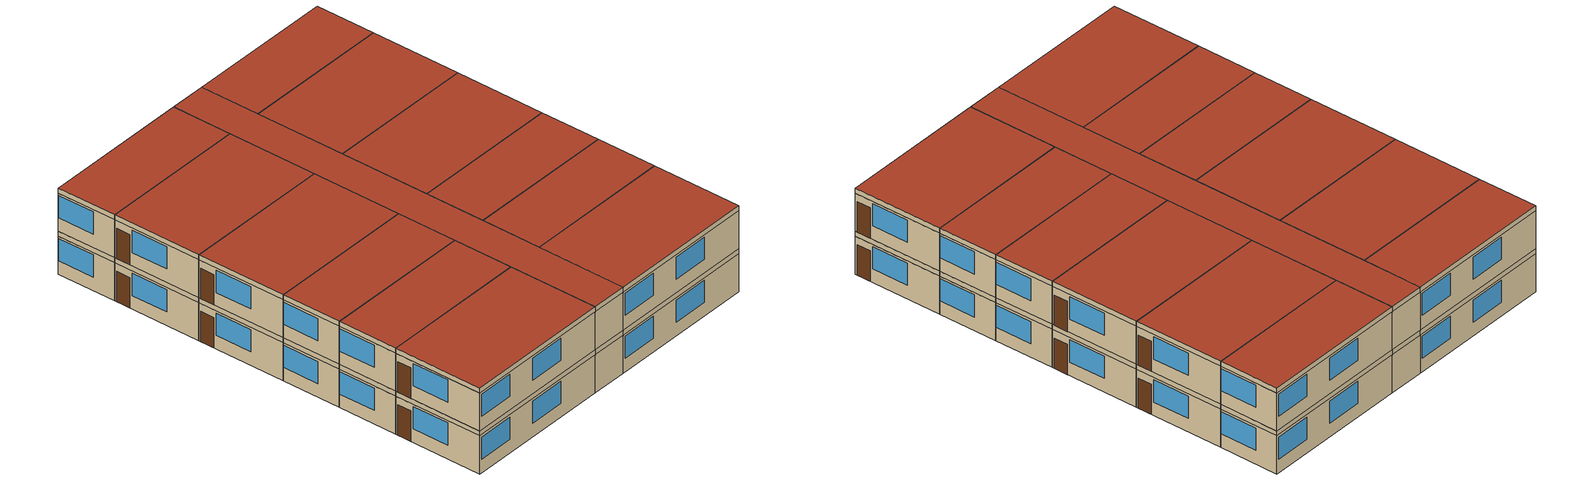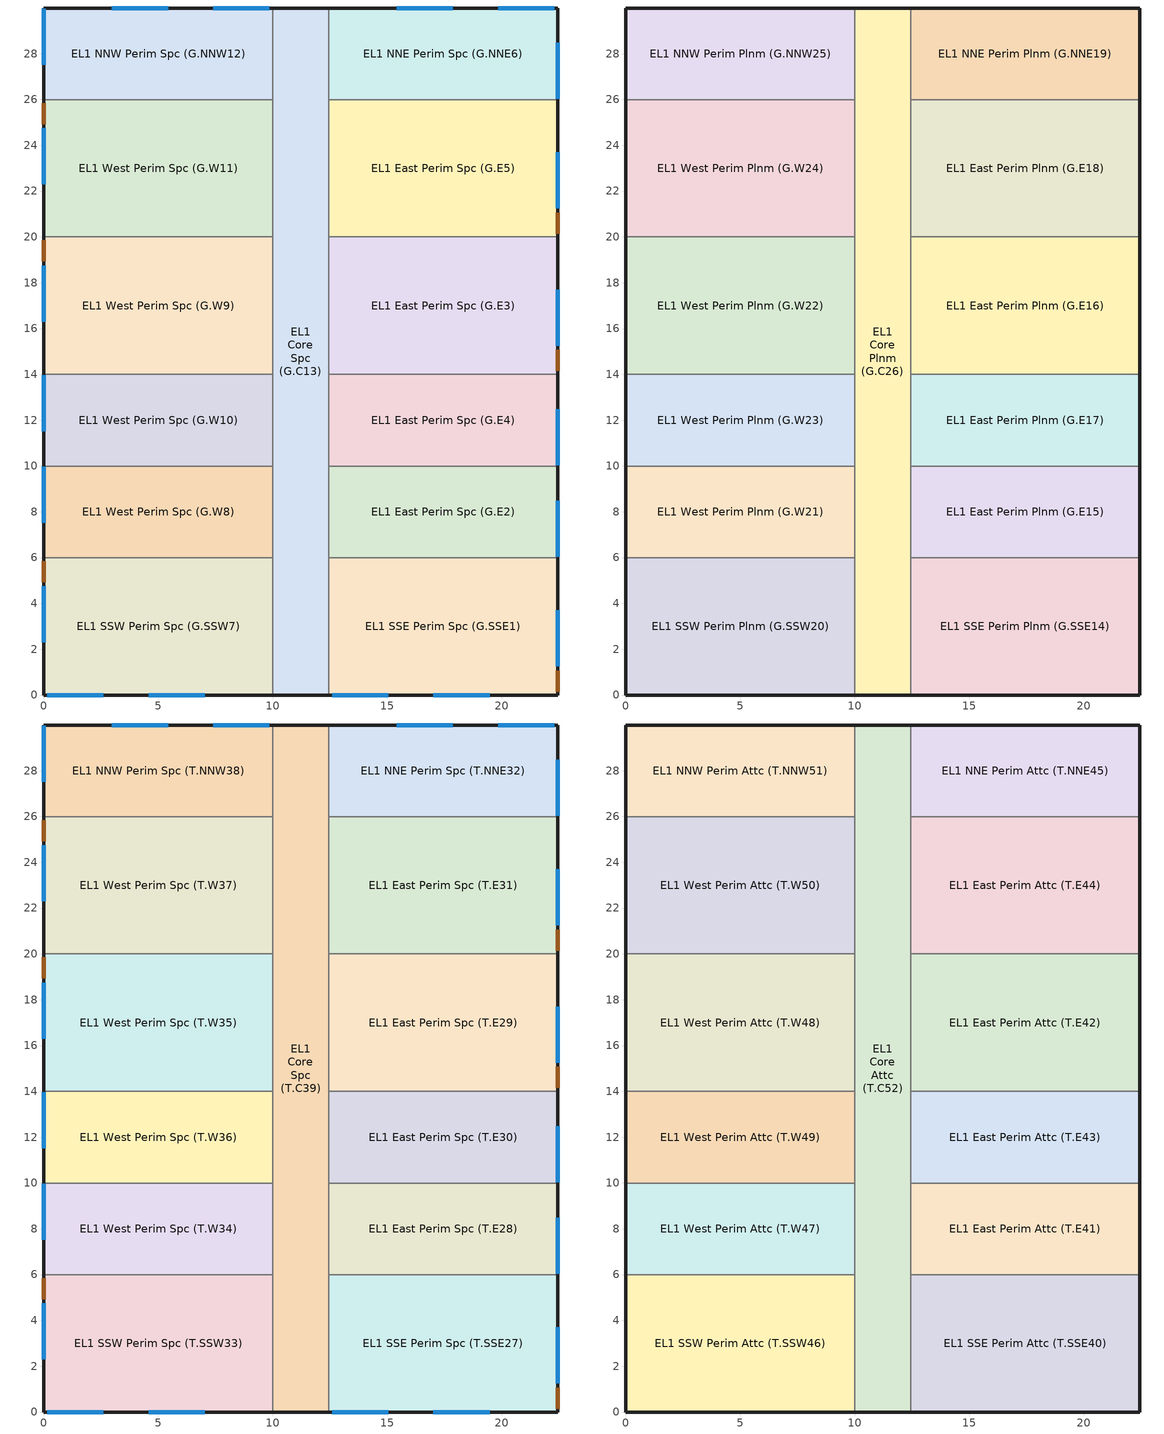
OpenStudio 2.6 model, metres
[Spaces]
EL1 SSE Perim Spc (G.SSE1)
 floor ground: 22.43,6 22.43,0 12.44,0 12.44,6 z0
 wall outside: 12.44,0 22.43,0 22.43,6 z0:2.56
 wall to EL1 East Perim Spc (G.E2): 22.43,6 12.44,6 z0:2.56
 wall to EL1 Core Spc (G.C13): 12.44,6 12.44,0 z0:2.56
 window: 22.43,1.25 22.43,3.7 / 12.59,0 15.04,0 / 17.01,0 19.46,0 z0.91:2.41
 door: 22.43,0.15 22.43,1.07 z0:2.04
EL1 East Perim Spc (G.E2)
 floor ground: 22.43,10 22.43,6 12.44,6 12.44,10 z0
 wall outside: 22.43,6 22.43,10 z0:2.56
 wall to EL1 East Perim Spc (G.E4): 22.43,10 12.44,10 z0:2.56
 wall to EL1 Core Spc (G.C13): 12.44,10 12.44,6 z0:2.56
 window: 22.43,6.03 22.43,8.48 z0.91:2.41
EL1 Core Spc (G.C13)
 floor ground: 12.44,29.99 12.44,0 10,0 10,29.99 z0
 wall outside: 12.44,29.99 10,29.99 / 10,0 12.44,0 z0:2.56
 wall to EL1 East Perim Spc (G.E3): 12.44,14 12.44,19.99 z0:2.56
 wall to EL1 East Perim Spc (G.E4): 12.44,10 12.44,14 z0:2.56
 wall to EL1 East Perim Spc (G.E5): 12.44,19.99 12.44,25.99 z0:2.56
 wall to EL1 NNE Perim Spc (G.NNE6): 12.44,25.99 12.44,29.99 z0:2.56
 wall to EL1 SSW Perim Spc (G.SSW7): 10,6 10,0 z0:2.56
 wall to EL1 West Perim Spc (G.W8): 10,10 10,6 z0:2.56
 wall to EL1 West Perim Spc (G.W9): 10,19.99 10,14 z0:2.56
 wall to EL1 West Perim Spc (G.W10): 10,14 10,10 z0:2.56
 wall to EL1 West Perim Spc (G.W11): 10,25.99 10,19.99 z0:2.56
 wall to EL1 NNW Perim Spc (G.NNW12): 10,29.99 10,25.99 z0:2.56
EL1 East Perim Spc (G.E4)
 floor ground: 22.43,14 22.43,10 12.44,10 12.44,14 z0
 wall outside: 22.43,10 22.43,14 z0:2.56
 wall to EL1 East Perim Spc (G.E3): 22.43,14 12.44,14 z0:2.56
 window: 22.43,10.03 22.43,12.48 z0.91:2.41
EL1 East Perim Spc (G.E3)
 floor ground: 22.43,19.99 22.43,14 12.44,14 12.44,19.99 z0
 wall outside: 22.43,14 22.43,19.99 z0:2.56
 wall to EL1 East Perim Spc (G.E5): 22.43,19.99 12.44,19.99 z0:2.56
 window: 22.43,15.25 22.43,17.7 z0.91:2.41
 door: 22.43,14.15 22.43,15.06 z0:2.04
EL1 East Perim Spc (G.E5)
 floor ground: 22.43,25.99 22.43,19.99 12.44,19.99 12.44,25.99 z0
 wall outside: 22.43,19.99 22.43,25.99 z0:2.56
 wall to EL1 NNE Perim Spc (G.NNE6): 22.43,25.99 12.44,25.99 z0:2.56
 window: 22.43,21.24 22.43,23.69 z0.91:2.41
 door: 22.43,20.15 22.43,21.06 z0:2.04
EL1 NNE Perim Spc (G.NNE6)
 floor ground: 22.43,29.99 22.43,25.99 12.44,25.99 12.44,29.99 z0
 wall outside: 22.43,25.99 22.43,29.99 12.44,29.99 z0:2.56
 window: 22.28,29.99 19.83,29.99 / 17.86,29.99 15.41,29.99 / 22.43,26.02 22.43,28.47 z0.91:2.41
EL1 SSW Perim Spc (G.SSW7)
 floor ground: 10,6 10,0 0,0 0,6 z0
 wall outside: 0,6 0,0 10,0 z0:2.56
 wall to EL1 West Perim Spc (G.W8): 10,6 0,6 z0:2.56
 window: 0.15,0 2.6,0 / 4.57,0 7.02,0 / 0,4.75 0,2.3 z0.91:2.41
 door: 0,5.85 0,4.93 z0:2.04
EL1 West Perim Spc (G.W8)
 floor ground: 10,10 10,6 0,6 0,10 z0
 wall outside: 0,10 0,6 z0:2.56
 wall to EL1 West Perim Spc (G.W10): 10,10 0,10 z0:2.56
 window: 0,9.97 0,7.52 z0.91:2.41
EL1 West Perim Spc (G.W10)
 floor ground: 10,14 10,10 0,10 0,14 z0
 wall outside: 0,14 0,10 z0:2.56
 wall to EL1 West Perim Spc (G.W9): 10,14 0,14 z0:2.56
 window: 0,13.97 0,11.52 z0.91:2.41
EL1 West Perim Spc (G.W9)
 floor ground: 10,19.99 10,14 0,14 0,19.99 z0
 wall outside: 0,19.99 0,14 z0:2.56
 wall to EL1 West Perim Spc (G.W11): 10,19.99 0,19.99 z0:2.56
 window: 0,18.75 0,16.3 z0.91:2.41
 door: 0,19.84 0,18.93 z0:2.04
EL1 West Perim Spc (G.W11)
 floor ground: 10,25.99 10,19.99 0,19.99 0,25.99 z0
 wall outside: 0,25.99 0,19.99 z0:2.56
 wall to EL1 NNW Perim Spc (G.NNW12): 10,25.99 0,25.99 z0:2.56
 window: 0,24.74 0,22.29 z0.91:2.41
 door: 0,25.84 0,24.93 z0:2.04
EL1 NNW Perim Spc (G.NNW12)
 floor ground: 10,29.99 10,25.99 0,25.99 0,29.99 z0
 wall outside: 10,29.99 0,29.99 0,25.99 z0:2.56
 window: 0,29.96 0,27.51 / 9.85,29.99 7.4,29.99 / 5.43,29.99 2.98,29.99 z0.91:2.41
EL1 SSE Perim Plnm (G.SSE14)
 floor to EL1 SSE Perim Spc (G.SSE1): 22.43,6 22.43,0 12.44,0 12.44,6 z2.56
 wall outside: 12.44,0 22.43,0 22.43,6 z2.56:2.9
 wall to EL1 East Perim Plnm (G.E15): 22.43,6 12.44,6 z2.56:2.9
 wall to EL1 Core Plnm (G.C26): 12.44,6 12.44,0 z2.56:2.9
EL1 East Perim Plnm (G.E15)
 floor to EL1 East Perim Spc (G.E2): 22.43,10 22.43,6 12.44,6 12.44,10 z2.56
 wall outside: 22.43,6 22.43,10 z2.56:2.9
 wall to EL1 East Perim Plnm (G.E17): 22.43,10 12.44,10 z2.56:2.9
 wall to EL1 Core Plnm (G.C26): 12.44,10 12.44,6 z2.56:2.9
EL1 East Perim Plnm (G.E16)
 floor to EL1 East Perim Spc (G.E3): 22.43,19.99 22.43,14 12.44,14 12.44,19.99 z2.56
 wall outside: 22.43,14 22.43,19.99 z2.56:2.9
 wall to EL1 East Perim Plnm (G.E18): 22.43,19.99 12.44,19.99 z2.56:2.9
 wall to EL1 Core Plnm (G.C26): 12.44,19.99 12.44,14 z2.56:2.9
 wall to EL1 East Perim Plnm (G.E17): 12.44,14 22.43,14 z2.56:2.9
EL1 East Perim Plnm (G.E17)
 floor to EL1 East Perim Spc (G.E4): 22.43,14 22.43,10 12.44,10 12.44,14 z2.56
 wall outside: 22.43,10 22.43,14 z2.56:2.9
 wall to EL1 Core Plnm (G.C26): 12.44,14 12.44,10 z2.56:2.9
EL1 East Perim Plnm (G.E18)
 floor to EL1 East Perim Spc (G.E5): 22.43,25.99 22.43,19.99 12.44,19.99 12.44,25.99 z2.56
 wall outside: 22.43,19.99 22.43,25.99 z2.56:2.9
 wall to EL1 NNE Perim Plnm (G.NNE19): 22.43,25.99 12.44,25.99 z2.56:2.9
 wall to EL1 Core Plnm (G.C26): 12.44,25.99 12.44,19.99 z2.56:2.9
EL1 NNE Perim Plnm (G.NNE19)
 floor to EL1 NNE Perim Spc (G.NNE6): 22.43,29.99 22.43,25.99 12.44,25.99 12.44,29.99 z2.56
 wall outside: 22.43,25.99 22.43,29.99 12.44,29.99 z2.56:2.9
 wall to EL1 Core Plnm (G.C26): 12.44,29.99 12.44,25.99 z2.56:2.9
EL1 SSW Perim Plnm (G.SSW20)
 floor to EL1 SSW Perim Spc (G.SSW7): 10,6 10,0 0,0 0,6 z2.56
 wall outside: 0,6 0,0 10,0 z2.56:2.9
 wall to EL1 Core Plnm (G.C26): 10,0 10,6 z2.56:2.9
 wall to EL1 West Perim Plnm (G.W21): 10,6 0,6 z2.56:2.9
EL1 West Perim Plnm (G.W21)
 floor to EL1 West Perim Spc (G.W8): 10,10 10,6 0,6 0,10 z2.56
 wall outside: 0,10 0,6 z2.56:2.9
 wall to EL1 Core Plnm (G.C26): 10,6 10,10 z2.56:2.9
 wall to EL1 West Perim Plnm (G.W23): 10,10 0,10 z2.56:2.9
EL1 West Perim Plnm (G.W22)
 floor to EL1 West Perim Spc (G.W9): 10,19.99 10,14 0,14 0,19.99 z2.56
 wall outside: 0,19.99 0,14 z2.56:2.9
 wall to EL1 West Perim Plnm (G.W23): 0,14 10,14 z2.56:2.9
 wall to EL1 Core Plnm (G.C26): 10,14 10,19.99 z2.56:2.9
 wall to EL1 West Perim Plnm (G.W24): 10,19.99 0,19.99 z2.56:2.9
EL1 West Perim Plnm (G.W23)
 floor to EL1 West Perim Spc (G.W10): 10,14 10,10 0,10 0,14 z2.56
 wall outside: 0,14 0,10 z2.56:2.9
 wall to EL1 Core Plnm (G.C26): 10,10 10,14 z2.56:2.9
EL1 West Perim Plnm (G.W24)
 floor to EL1 West Perim Spc (G.W11): 10,25.99 10,19.99 0,19.99 0,25.99 z2.56
 wall outside: 0,25.99 0,19.99 z2.56:2.9
 wall to EL1 Core Plnm (G.C26): 10,19.99 10,25.99 z2.56:2.9
 wall to EL1 NNW Perim Plnm (G.NNW25): 10,25.99 0,25.99 z2.56:2.9
EL1 NNW Perim Plnm (G.NNW25)
 floor to EL1 NNW Perim Spc (G.NNW12): 10,29.99 10,25.99 0,25.99 0,29.99 z2.56
 wall outside: 10,29.99 0,29.99 0,25.99 z2.56:2.9
 wall to EL1 Core Plnm (G.C26): 10,25.99 10,29.99 z2.56:2.9
EL1 Core Plnm (G.C26)
 floor to EL1 Core Spc (G.C13): 12.44,29.99 12.44,0 10,0 10,29.99 z2.56
 wall outside: 12.44,29.99 10,29.99 / 10,0 12.44,0 z2.56:2.9
EL1 SSE Perim Spc (T.SSE27)
 floor to EL1 SSE Perim Plnm (G.SSE14): 22.43,6 22.43,0 12.44,0 12.44,6 z2.9
 wall outside: 12.44,0 22.43,0 22.43,6 z2.9:5.46
 wall to EL1 East Perim Spc (T.E28): 22.43,6 12.44,6 z2.9:5.46
 wall to EL1 Core Spc (T.C39): 12.44,6 12.44,0 z2.9:5.46
 window: 22.43,1.25 22.43,3.7 / 12.59,0 15.04,0 / 17.01,0 19.46,0 z3.81:5.3
 door: 22.43,0.15 22.43,1.07 z2.9:4.94
EL1 East Perim Spc (T.E28)
 floor to EL1 East Perim Plnm (G.E15): 22.43,10 22.43,6 12.44,6 12.44,10 z2.9
 wall outside: 22.43,6 22.43,10 z2.9:5.46
 wall to EL1 East Perim Spc (T.E30): 22.43,10 12.44,10 z2.9:5.46
 wall to EL1 Core Spc (T.C39): 12.44,10 12.44,6 z2.9:5.46
 window: 22.43,6.03 22.43,8.48 z3.81:5.3
EL1 Core Spc (T.C39)
 floor to EL1 Core Plnm (G.C26): 12.44,29.99 12.44,0 10,0 10,29.99 z2.9
 wall outside: 12.44,29.99 10,29.99 / 10,0 12.44,0 z2.9:5.46
 wall to EL1 East Perim Spc (T.E29): 12.44,14 12.44,19.99 z2.9:5.46
 wall to EL1 East Perim Spc (T.E30): 12.44,10 12.44,14 z2.9:5.46
 wall to EL1 East Perim Spc (T.E31): 12.44,19.99 12.44,25.99 z2.9:5.46
 wall to EL1 NNE Perim Spc (T.NNE32): 12.44,25.99 12.44,29.99 z2.9:5.46
 wall to EL1 SSW Perim Spc (T.SSW33): 10,6 10,0 z2.9:5.46
 wall to EL1 West Perim Spc (T.W34): 10,10 10,6 z2.9:5.46
 wall to EL1 West Perim Spc (T.W35): 10,19.99 10,14 z2.9:5.46
 wall to EL1 West Perim Spc (T.W36): 10,14 10,10 z2.9:5.46
 wall to EL1 West Perim Spc (T.W37): 10,25.99 10,19.99 z2.9:5.46
 wall to EL1 NNW Perim Spc (T.NNW38): 10,29.99 10,25.99 z2.9:5.46
EL1 East Perim Spc (T.E30)
 floor to EL1 East Perim Plnm (G.E17): 22.43,14 22.43,10 12.44,10 12.44,14 z2.9
 wall outside: 22.43,10 22.43,14 z2.9:5.46
 wall to EL1 East Perim Spc (T.E29): 22.43,14 12.44,14 z2.9:5.46
 window: 22.43,10.03 22.43,12.48 z3.81:5.3
EL1 East Perim Spc (T.E29)
 floor to EL1 East Perim Plnm (G.E16): 22.43,19.99 22.43,14 12.44,14 12.44,19.99 z2.9
 wall outside: 22.43,14 22.43,19.99 z2.9:5.46
 wall to EL1 East Perim Spc (T.E31): 22.43,19.99 12.44,19.99 z2.9:5.46
 window: 22.43,15.25 22.43,17.7 z3.81:5.3
 door: 22.43,14.15 22.43,15.06 z2.9:4.94
EL1 East Perim Spc (T.E31)
 floor to EL1 East Perim Plnm (G.E18): 22.43,25.99 22.43,19.99 12.44,19.99 12.44,25.99 z2.9
 wall outside: 22.43,19.99 22.43,25.99 z2.9:5.46
 wall to EL1 NNE Perim Spc (T.NNE32): 22.43,25.99 12.44,25.99 z2.9:5.46
 window: 22.43,21.24 22.43,23.69 z3.81:5.3
 door: 22.43,20.15 22.43,21.06 z2.9:4.94
EL1 NNE Perim Spc (T.NNE32)
 floor to EL1 NNE Perim Plnm (G.NNE19): 22.43,29.99 22.43,25.99 12.44,25.99 12.44,29.99 z2.9
 wall outside: 22.43,25.99 22.43,29.99 12.44,29.99 z2.9:5.46
 window: 22.28,29.99 19.83,29.99 / 17.86,29.99 15.41,29.99 / 22.43,26.02 22.43,28.47 z3.81:5.3
EL1 SSW Perim Spc (T.SSW33)
 floor to EL1 SSW Perim Plnm (G.SSW20): 10,6 10,0 0,0 0,6 z2.9
 wall outside: 0,6 0,0 10,0 z2.9:5.46
 wall to EL1 West Perim Spc (T.W34): 10,6 0,6 z2.9:5.46
 window: 0.15,0 2.6,0 / 4.57,0 7.02,0 / 0,4.75 0,2.3 z3.81:5.3
 door: 0,5.85 0,4.93 z2.9:4.94
EL1 West Perim Spc (T.W34)
 floor to EL1 West Perim Plnm (G.W21): 10,10 10,6 0,6 0,10 z2.9
 wall outside: 0,10 0,6 z2.9:5.46
 wall to EL1 West Perim Spc (T.W36): 10,10 0,10 z2.9:5.46
 window: 0,9.97 0,7.52 z3.81:5.3
EL1 West Perim Spc (T.W36)
 floor to EL1 West Perim Plnm (G.W23): 10,14 10,10 0,10 0,14 z2.9
 wall outside: 0,14 0,10 z2.9:5.46
 wall to EL1 West Perim Spc (T.W35): 10,14 0,14 z2.9:5.46
 window: 0,13.97 0,11.52 z3.81:5.3
EL1 West Perim Spc (T.W35)
 floor to EL1 West Perim Plnm (G.W22): 10,19.99 10,14 0,14 0,19.99 z2.9
 wall outside: 0,19.99 0,14 z2.9:5.46
 wall to EL1 West Perim Spc (T.W37): 10,19.99 0,19.99 z2.9:5.46
 window: 0,18.75 0,16.3 z3.81:5.3
 door: 0,19.84 0,18.93 z2.9:4.94
EL1 West Perim Spc (T.W37)
 floor to EL1 West Perim Plnm (G.W24): 10,25.99 10,19.99 0,19.99 0,25.99 z2.9
 wall outside: 0,25.99 0,19.99 z2.9:5.46
 wall to EL1 NNW Perim Spc (T.NNW38): 10,25.99 0,25.99 z2.9:5.46
 window: 0,24.74 0,22.29 z3.81:5.3
 door: 0,25.84 0,24.93 z2.9:4.94
EL1 NNW Perim Spc (T.NNW38)
 floor to EL1 NNW Perim Plnm (G.NNW25): 10,29.99 10,25.99 0,25.99 0,29.99 z2.9
 wall outside: 10,29.99 0,29.99 0,25.99 z2.9:5.46
 window: 0,29.96 0,27.51 / 9.85,29.99 7.4,29.99 / 5.43,29.99 2.98,29.99 z3.81:5.3
EL1 SSE Perim Attc (T.SSE40)
 floor to EL1 SSE Perim Spc (T.SSE27): 22.43,6 22.43,0 12.44,0 12.44,6 z5.46
 wall outside: 12.44,0 22.43,0 22.43,6 z5.46:5.79
 wall to EL1 East Perim Attc (T.E41): 22.43,6 12.44,6 z5.46:5.79
 wall to EL1 Core Attc (T.C52): 12.44,6 12.44,0 z5.46:5.79
 roof outside: 22.43,0 22.43,6 12.44,6 12.44,0 z5.79
EL1 East Perim Attc (T.E41)
 floor to EL1 East Perim Spc (T.E28): 22.43,10 22.43,6 12.44,6 12.44,10 z5.46
 wall outside: 22.43,6 22.43,10 z5.46:5.79
 wall to EL1 East Perim Attc (T.E43): 22.43,10 12.44,10 z5.46:5.79
 wall to EL1 Core Attc (T.C52): 12.44,10 12.44,6 z5.46:5.79
 roof outside: 22.43,6 22.43,10 12.44,10 12.44,6 z5.79
EL1 East Perim Attc (T.E42)
 floor to EL1 East Perim Spc (T.E29): 22.43,19.99 22.43,14 12.44,14 12.44,19.99 z5.46
 wall outside: 22.43,14 22.43,19.99 z5.46:5.79
 wall to EL1 East Perim Attc (T.E44): 22.43,19.99 12.44,19.99 z5.46:5.79
 wall to EL1 Core Attc (T.C52): 12.44,19.99 12.44,14 z5.46:5.79
 wall to EL1 East Perim Attc (T.E43): 12.44,14 22.43,14 z5.46:5.79
 roof outside: 22.43,14 22.43,19.99 12.44,19.99 12.44,14 z5.79
EL1 East Perim Attc (T.E43)
 floor to EL1 East Perim Spc (T.E30): 22.43,14 22.43,10 12.44,10 12.44,14 z5.46
 wall outside: 22.43,10 22.43,14 z5.46:5.79
 wall to EL1 Core Attc (T.C52): 12.44,14 12.44,10 z5.46:5.79
 roof outside: 22.43,10 22.43,14 12.44,14 12.44,10 z5.79
EL1 East Perim Attc (T.E44)
 floor to EL1 East Perim Spc (T.E31): 22.43,25.99 22.43,19.99 12.44,19.99 12.44,25.99 z5.46
 wall outside: 22.43,19.99 22.43,25.99 z5.46:5.79
 wall to EL1 NNE Perim Attc (T.NNE45): 22.43,25.99 12.44,25.99 z5.46:5.79
 wall to EL1 Core Attc (T.C52): 12.44,25.99 12.44,19.99 z5.46:5.79
 roof outside: 22.43,19.99 22.43,25.99 12.44,25.99 12.44,19.99 z5.79
EL1 NNE Perim Attc (T.NNE45)
 floor to EL1 NNE Perim Spc (T.NNE32): 22.43,29.99 22.43,25.99 12.44,25.99 12.44,29.99 z5.46
 wall outside: 22.43,25.99 22.43,29.99 12.44,29.99 z5.46:5.79
 wall to EL1 Core Attc (T.C52): 12.44,29.99 12.44,25.99 z5.46:5.79
 roof outside: 22.43,25.99 22.43,29.99 12.44,29.99 12.44,25.99 z5.79
EL1 SSW Perim Attc (T.SSW46)
 floor to EL1 SSW Perim Spc (T.SSW33): 10,6 10,0 0,0 0,6 z5.46
 wall outside: 0,6 0,0 10,0 z5.46:5.79
 wall to EL1 Core Attc (T.C52): 10,0 10,6 z5.46:5.79
 wall to EL1 West Perim Attc (T.W47): 10,6 0,6 z5.46:5.79
 roof outside: 10,0 10,6 0,6 0,0 z5.79
EL1 West Perim Attc (T.W47)
 floor to EL1 West Perim Spc (T.W34): 10,10 10,6 0,6 0,10 z5.46
 wall outside: 0,10 0,6 z5.46:5.79
 wall to EL1 Core Attc (T.C52): 10,6 10,10 z5.46:5.79
 wall to EL1 West Perim Attc (T.W49): 10,10 0,10 z5.46:5.79
 roof outside: 10,6 10,10 0,10 0,6 z5.79
EL1 West Perim Attc (T.W48)
 floor to EL1 West Perim Spc (T.W35): 10,19.99 10,14 0,14 0,19.99 z5.46
 wall outside: 0,19.99 0,14 z5.46:5.79
 wall to EL1 West Perim Attc (T.W49): 0,14 10,14 z5.46:5.79
 wall to EL1 Core Attc (T.C52): 10,14 10,19.99 z5.46:5.79
 wall to EL1 West Perim Attc (T.W50): 10,19.99 0,19.99 z5.46:5.79
 roof outside: 10,14 10,19.99 0,19.99 0,14 z5.79
EL1 West Perim Attc (T.W49)
 floor to EL1 West Perim Spc (T.W36): 10,14 10,10 0,10 0,14 z5.46
 wall outside: 0,14 0,10 z5.46:5.79
 wall to EL1 Core Attc (T.C52): 10,10 10,14 z5.46:5.79
 roof outside: 10,10 10,14 0,14 0,10 z5.79
EL1 West Perim Attc (T.W50)
 floor to EL1 West Perim Spc (T.W37): 10,25.99 10,19.99 0,19.99 0,25.99 z5.46
 wall outside: 0,25.99 0,19.99 z5.46:5.79
 wall to EL1 Core Attc (T.C52): 10,19.99 10,25.99 z5.46:5.79
 wall to EL1 NNW Perim Attc (T.NNW51): 10,25.99 0,25.99 z5.46:5.79
 roof outside: 10,19.99 10,25.99 0,25.99 0,19.99 z5.79
EL1 NNW Perim Attc (T.NNW51)
 floor to EL1 NNW Perim Spc (T.NNW38): 10,29.99 10,25.99 0,25.99 0,29.99 z5.46
 wall outside: 10,29.99 0,29.99 0,25.99 z5.46:5.79
 wall to EL1 Core Attc (T.C52): 10,25.99 10,29.99 z5.46:5.79
 roof outside: 10,25.99 10,29.99 0,29.99 0,25.99 z5.79
EL1 Core Attc (T.C52)
 floor to EL1 Core Spc (T.C39): 12.44,29.99 12.44,0 10,0 10,29.99 z5.46
 wall outside: 12.44,29.99 10,29.99 / 10,0 12.44,0 z5.46:5.79
 roof outside: 12.44,0 12.44,29.99 10,29.99 10,0 z5.79
[Building]
DEER_MFm: Standards Number of Stories=2; Standards Number of Above Ground Stories=2
[Site]
Site 1
[ClimateZones]
Climate Zone Institution Name 2=CEC; Climate Zone Document Name 2=California Climate Zone Descriptions; Climate Zone Document Year 2=1995
[BuildingStory]
EL1 Ground Flr; EL1 Top Flr
[Space]
Name | Space Type | Building Story | Thermal Zone | Part of Total Floor Area
EL1 SSE Perim Spc (G.SSE1) | ResBedroom | EL1 Ground Flr | EL1 SSE Perim Spc (G.SSE1) ZN
EL1 East Perim Spc (G.E2) | ResBedroom | EL1 Ground Flr | EL1 East Perim Spc (G.E2) ZN
EL1 East Perim Spc (G.E3) | ResLiving | EL1 Ground Flr | EL1 East Perim Spc (G.E3) ZN
EL1 East Perim Spc (G.E4) | ResBedroom | EL1 Ground Flr | EL1 East Perim Spc (G.E4) ZN
EL1 East Perim Spc (G.E5) | ResLiving | EL1 Ground Flr | EL1 East Perim Spc (G.E5) ZN
EL1 NNE Perim Spc (G.NNE6) | ResBedroom | EL1 Ground Flr | EL1 NNE Perim Spc (G.NNE6) ZN
EL1 SSW Perim Spc (G.SSW7) | ResLiving | EL1 Ground Flr | EL1 SSW Perim Spc (G.SSW7) ZN
EL1 West Perim Spc (G.W8) | ResBedroom | EL1 Ground Flr | EL1 West Perim Spc (G.W8) ZN
EL1 West Perim Spc (G.W9) | ResLiving | EL1 Ground Flr | EL1 West Perim Spc (G.W9) ZN
EL1 West Perim Spc (G.W10) | ResBedroom | EL1 Ground Flr | EL1 West Perim Spc (G.W10) ZN
EL1 West Perim Spc (G.W11) | ResLiving | EL1 Ground Flr | EL1 West Perim Spc (G.W11) ZN
EL1 NNW Perim Spc (G.NNW12) | ResBedroom | EL1 Ground Flr | EL1 NNW Perim Spc (G.NNW12) ZN
EL1 Core Spc (G.C13) | ResPublicArea | EL1 Ground Flr | EL1 Core Spc (G.C13) ZN
EL1 SSE Perim Plnm (G.SSE14) | Plenum | EL1 Ground Flr | EL1 SSE Perim Plnm (G.SSE14) ZN | No
EL1 East Perim Plnm (G.E15) | Plenum | EL1 Ground Flr | EL1 East Perim Plnm (G.E15) ZN | No
EL1 East Perim Plnm (G.E16) | Plenum | EL1 Ground Flr | EL1 East Perim Plnm (G.E16) ZN | No
EL1 East Perim Plnm (G.E17) | Plenum | EL1 Ground Flr | EL1 East Perim Plnm (G.E17) ZN | No
EL1 East Perim Plnm (G.E18) | Plenum | EL1 Ground Flr | EL1 East Perim Plnm (G.E18) ZN | No
EL1 NNE Perim Plnm (G.NNE19) | Plenum | EL1 Ground Flr | EL1 NNE Perim Plnm (G.NNE19) ZN | No
EL1 SSW Perim Plnm (G.SSW20) | Plenum | EL1 Ground Flr | EL1 SSW Perim Plnm (G.SSW20) ZN | No
EL1 West Perim Plnm (G.W21) | Plenum | EL1 Ground Flr | EL1 West Perim Plnm (G.W21) ZN | No
EL1 West Perim Plnm (G.W22) | Plenum | EL1 Ground Flr | EL1 West Perim Plnm (G.W22) ZN | No
EL1 West Perim Plnm (G.W23) | Plenum | EL1 Ground Flr | EL1 West Perim Plnm (G.W23) ZN | No
EL1 West Perim Plnm (G.W24) | Plenum | EL1 Ground Flr | EL1 West Perim Plnm (G.W24) ZN | No
EL1 NNW Perim Plnm (G.NNW25) | Plenum | EL1 Ground Flr | EL1 NNW Perim Plnm (G.NNW25) ZN | No
EL1 Core Plnm (G.C26) | Plenum | EL1 Ground Flr | EL1 Core Plnm (G.C26) ZN | No
EL1 SSE Perim Spc (T.SSE27) | ResLiving | EL1 Top Flr | EL1 SSE Perim Spc (T.SSE27) ZN
EL1 East Perim Spc (T.E28) | ResBedroom | EL1 Top Flr | EL1 East Perim Spc (T.E28) ZN
EL1 East Perim Spc (T.E29) | ResLiving | EL1 Top Flr | EL1 East Perim Spc (T.E29) ZN
EL1 East Perim Spc (T.E30) | ResBedroom | EL1 Top Flr | EL1 East Perim Spc (T.E30) ZN
EL1 East Perim Spc (T.E31) | ResLiving | EL1 Top Flr | EL1 East Perim Spc (T.E31) ZN
EL1 NNE Perim Spc (T.NNE32) | ResBedroom | EL1 Top Flr | EL1 NNE Perim Spc (T.NNE32) ZN
EL1 SSW Perim Spc (T.SSW33) | ResLiving | EL1 Top Flr | EL1 SSW Perim Spc (T.SSW33) ZN
EL1 West Perim Spc (T.W34) | ResBedroom | EL1 Top Flr | EL1 West Perim Spc (T.W34) ZN
EL1 West Perim Spc (T.W35) | ResLiving | EL1 Top Flr | EL1 West Perim Spc (T.W35) ZN
EL1 West Perim Spc (T.W36) | ResBedroom | EL1 Top Flr | EL1 West Perim Spc (T.W36) ZN
EL1 West Perim Spc (T.W37) | ResLiving | EL1 Top Flr | EL1 West Perim Spc (T.W37) ZN
EL1 NNW Perim Spc (T.NNW38) | ResBedroom | EL1 Top Flr | EL1 NNW Perim Spc (T.NNW38) ZN
EL1 Core Spc (T.C39) | ResPublicArea | EL1 Top Flr | EL1 Core Spc (T.C39) ZN
EL1 SSE Perim Attc (T.SSE40) | Plenum | EL1 Top Flr | EL1 SSE Perim Attc (T.SSE40) ZN
EL1 East Perim Attc (T.E41) | Plenum | EL1 Top Flr | EL1 East Perim Attc (T.E41) ZN
EL1 East Perim Attc (T.E42) | Plenum | EL1 Top Flr | EL1 East Perim Attc (T.E42) ZN
EL1 East Perim Attc (T.E43) | Plenum | EL1 Top Flr | EL1 East Perim Attc (T.E43) ZN
EL1 East Perim Attc (T.E44) | Plenum | EL1 Top Flr | EL1 East Perim Attc (T.E44) ZN
EL1 NNE Perim Attc (T.NNE45) | Plenum | EL1 Top Flr | EL1 NNE Perim Attc (T.NNE45) ZN
EL1 SSW Perim Attc (T.SSW46) | Plenum | EL1 Top Flr | EL1 SSW Perim Attc (T.SSW46) ZN
EL1 West Perim Attc (T.W47) | Plenum | EL1 Top Flr | EL1 West Perim Attc (T.W47) ZN
EL1 West Perim Attc (T.W48) | Plenum | EL1 Top Flr | EL1 West Perim Attc (T.W48) ZN
EL1 West Perim Attc (T.W49) | Plenum | EL1 Top Flr | EL1 West Perim Attc (T.W49) ZN
EL1 West Perim Attc (T.W50) | Plenum | EL1 Top Flr | EL1 West Perim Attc (T.W50) ZN
EL1 NNW Perim Attc (T.NNW51) | Plenum | EL1 Top Flr | EL1 NNW Perim Attc (T.NNW51) ZN
EL1 Core Attc (T.C52) | Plenum | EL1 Top Flr | EL1 Core Attc (T.C52) ZN
[SpaceType]
Name | Standards Building Type | Standards Space Type
ResLiving | MFm | ResLiving
ResBedroom | MFm | ResBedroom
ResPublicArea | MFm | ResPublicArea
Plenum |  | plenum
[ThermalZone] Use Ideal Air Loads=No
EL1 SSE Perim Spc (G.SSE1) ZN; EL1 Core Plnm (G.C26) ZN; EL1 East Perim Spc (G.E2) ZN; EL1 West Perim Spc (G.W8) ZN; EL1 SSW Perim Spc (G.SSW7) ZN; EL1 East Perim Attc (T.E43) ZN; EL1 NNE Perim Spc (G.NNE6) ZN; EL1 West Perim Attc (T.W49) ZN; EL1 Core Spc (G.C13) ZN; EL1 East Perim Spc (G.E5) ZN; EL1 NNW Perim Spc (G.NNW12) ZN; EL1 East Perim Spc (G.E4) ZN; EL1 East Perim Spc (G.E3) ZN; EL1 West Perim Spc (G.W9) ZN; EL1 West Perim Plnm (G.W23) ZN; EL1 West Perim Plnm (G.W21) ZN; EL1 West Perim Spc (G.W10) ZN; EL1 West Perim Spc (G.W11) ZN; EL1 East Perim Plnm (G.E17) ZN; EL1 SSE Perim Plnm (G.SSE14) ZN; EL1 SSE Perim Spc (T.SSE27) ZN; EL1 East Perim Plnm (G.E15) ZN; EL1 East Perim Plnm (G.E16) ZN; EL1 East Perim Spc (T.E29) ZN; EL1 East Perim Plnm (G.E18) ZN; EL1 NNE Perim Plnm (G.NNE19) ZN; EL1 SSW Perim Plnm (G.SSW20) ZN; EL1 West Perim Plnm (G.W22) ZN; EL1 West Perim Plnm (G.W24) ZN; EL1 West Perim Spc (T.W37) ZN; EL1 West Perim Spc (T.W34) ZN; EL1 NNW Perim Plnm (G.NNW25) ZN; EL1 West Perim Attc (T.W50) ZN; EL1 SSW Perim Spc (T.SSW33) ZN; EL1 NNE Perim Spc (T.NNE32) ZN; EL1 East Perim Spc (T.E28) ZN; EL1 East Perim Spc (T.E30) ZN; EL1 East Perim Spc (T.E31) ZN; EL1 East Perim Attc (T.E44) ZN; EL1 West Perim Spc (T.W35) ZN; EL1 West Perim Spc (T.W36) ZN; EL1 NNE Perim Attc (T.NNE45) ZN; EL1 East Perim Attc (T.E42) ZN; EL1 Core Spc (T.C39) ZN; EL1 NNW Perim Spc (T.NNW38) ZN; EL1 East Perim Attc (T.E41) ZN; EL1 SSE Perim Attc (T.SSE40) ZN; EL1 SSW Perim Attc (T.SSW46) ZN; EL1 West Perim Attc (T.W47) ZN; EL1 West Perim Attc (T.W48) ZN; EL1 NNW Perim Attc (T.NNW51) ZN; EL1 Core Attc (T.C52) ZN
[Sizing:Zone] Zone Cooling Design Supply Air Temperature Input Method=SupplyAirTemperature; Zone Cooling Design Supply Air Temperature {C}=14; Zone Cooling Design Supply Air Temperature Difference {deltaC}=11.11; Zone Heating Design Supply Air Temperature Input Method=SupplyAirTemperature; Zone Heating Design Supply Air Temperature {C}=40; Zone Heating Design Supply Air Temperature Difference {deltaC}=11.11; Zone Cooling Design Supply Air Humidity Ratio {kg-H2O/kg-air}=0.0085; Zone Heating Design Supply Air Humidity Ratio {kg-H2O/kg-air}=0.008; Cooling Design Air Flow Method=DesignDay; Heating Design Air Flow Method=DesignDay; Account for Dedicated Outdoor Air System=No; Dedicated Outdoor Air System Control Strategy=NeutralSupplyAir; Dedicated Outdoor Air Low Setpoint Temperature for Design {C}=autosize; Dedicated Outdoor Air High Setpoint Temperature for Design {C}=autosize
EL1 SSE Perim Spc (G.SSE1) ZN; EL1 Core Plnm (G.C26) ZN; EL1 East Perim Spc (G.E2) ZN; EL1 West Perim Spc (G.W8) ZN; EL1 SSW Perim Spc (G.SSW7) ZN; EL1 East Perim Attc (T.E43) ZN; EL1 NNE Perim Spc (G.NNE6) ZN; EL1 West Perim Attc (T.W49) ZN; EL1 Core Spc (G.C13) ZN; EL1 East Perim Spc (G.E5) ZN; EL1 NNW Perim Spc (G.NNW12) ZN; EL1 East Perim Spc (G.E4) ZN; EL1 East Perim Spc (G.E3) ZN; EL1 West Perim Spc (G.W9) ZN; EL1 West Perim Plnm (G.W23) ZN; EL1 West Perim Plnm (G.W21) ZN; EL1 West Perim Spc (G.W10) ZN; EL1 West Perim Spc (G.W11) ZN; EL1 East Perim Plnm (G.E17) ZN; EL1 SSE Perim Plnm (G.SSE14) ZN; EL1 SSE Perim Spc (T.SSE27) ZN; EL1 East Perim Plnm (G.E15) ZN; EL1 East Perim Plnm (G.E16) ZN; EL1 East Perim Spc (T.E29) ZN; EL1 East Perim Plnm (G.E18) ZN; EL1 NNE Perim Plnm (G.NNE19) ZN; EL1 SSW Perim Plnm (G.SSW20) ZN; EL1 West Perim Plnm (G.W22) ZN; EL1 West Perim Plnm (G.W24) ZN; EL1 West Perim Spc (T.W37) ZN; EL1 West Perim Spc (T.W34) ZN; EL1 NNW Perim Plnm (G.NNW25) ZN; EL1 West Perim Attc (T.W50) ZN; EL1 SSW Perim Spc (T.SSW33) ZN; EL1 NNE Perim Spc (T.NNE32) ZN; EL1 East Perim Spc (T.E28) ZN; EL1 East Perim Spc (T.E30) ZN; EL1 East Perim Spc (T.E31) ZN; EL1 East Perim Attc (T.E44) ZN; EL1 West Perim Spc (T.W35) ZN; EL1 West Perim Spc (T.W36) ZN; EL1 NNE Perim Attc (T.NNE45) ZN; EL1 East Perim Attc (T.E42) ZN; EL1 Core Spc (T.C39) ZN; EL1 NNW Perim Spc (T.NNW38) ZN; EL1 East Perim Attc (T.E41) ZN; EL1 SSE Perim Attc (T.SSE40) ZN; EL1 SSW Perim Attc (T.SSW46) ZN; EL1 West Perim Attc (T.W47) ZN; EL1 West Perim Attc (T.W48) ZN; EL1 NNW Perim Attc (T.NNW51) ZN; EL1 Core Attc (T.C52) ZN
